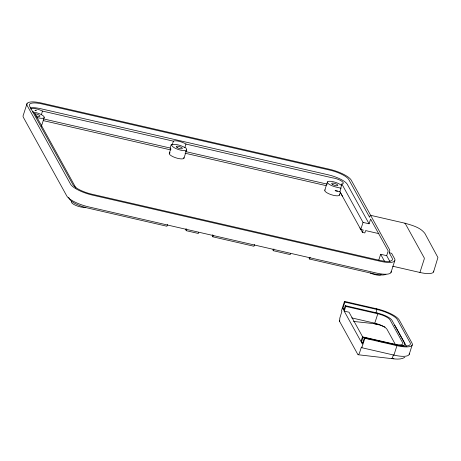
<?xml version="1.0" encoding="UTF-8"?>
<svg xmlns="http://www.w3.org/2000/svg" width="461" height="461" viewBox="0 0 461 461"><rect width="100%" height="100%" fill="white"/><g stroke="black" fill="none" stroke-linecap="round" stroke-linejoin="round"><path stroke-width="0.69" d="M27.038 103.592L23.24 115.377A19.368 5.503 17.9 0 0 23.419 117.428L66.787 195.988A19.368 5.503 17.9 0 0 88.639 206.891L376.372 273.045A19.368 5.503 17.9 0 0 391.159 271.587M36.972 117.532L38.355 117.849A7.745 2.201 17.9 0 0 44.066 117.803A7.745 2.201 17.9 0 0 41.467 114.703L42.418 111.066L173.388 141.175A7.745 2.201 17.9 0 1 185.956 144.068L332.248 177.813A7.745 2.201 17.9 0 1 341.451 180.994A7.745 2.201 17.9 0 1 341.849 184.014L363.043 222.409L360.767 229.474L363.187 230.033L362.427 232.39L364.841 232.943L365.602 230.586L378.913 233.646M41.536 125.888L44.193 117.641M169.296 153.265L170.812 148.551A7.745 2.201 17.9 0 0 170.881 149.37L170.138 148.021L171.279 144.489L172.253 144.714A7.745 2.201 17.9 0 1 184.815 147.601L185.789 147.825L186.532 149.168A7.745 2.201 17.9 0 1 180.764 150.194A7.745 2.201 17.9 0 1 172.022 145.837L171.279 144.489M172.253 144.714L173.388 141.175M184.815 147.601L185.956 144.068M183.945 158.238L186.601 149.992M167.499 224.478L166.928 226.247L87.135 207.899A15.495 4.403 17.9 0 1 69.657 199.181L68.62 197.302M186.158 228.616L185.777 229.797L186.273 230.696L198.363 233.473L198.743 232.292M186.273 230.696L186.653 229.515M212.752 234.73L212.371 235.911L212.867 236.81L253.976 246.26L254.541 244.491M212.867 236.81L213.247 235.629M290.62 253.417L290.246 254.599L273.315 250.703L273.886 248.94M324.786 190.186L327.443 181.939M385.949 274.249A15.495 4.403 17.9 0 1 374.868 274.053L309.585 259.042L310.155 257.278M341.849 184.014L339.953 191.764L360.767 229.474M339.434 195.164L340.304 192.468M363.043 222.409L369.088 223.798L370.609 219.084L388.202 250.957L386.687 255.671L389.989 261.658M344.488 301.39L344.886 302.111L376.989 309.492A18.077 5.14 17.9 0 1 397.382 319.669L410.019 342.563A18.077 5.14 17.9 0 1 396.564 344.955L364.467 337.573L364.858 338.293L396.961 345.675A20.14 5.728 17.9 0 0 411.955 343.007L399.318 320.113A20.14 5.728 17.9 0 0 376.591 308.772L344.488 301.39L341.451 310.818L341.849 311.538L339.797 318.125L339.636 321.432L357.84 354.492A3.878 1.078 -77.1 0 0 359.724 352.29L361.43 347L361.822 347.721L393.925 355.097A20.14 5.728 17.9 0 0 409.293 353.472M399.174 345.623A12.914 3.671 17.9 0 0 404.614 343.215L391.977 320.32A12.914 3.671 17.9 0 0 377.409 313.054L345.306 305.672L343.791 310.386L342.8 308.588L344.886 302.111M345.704 306.392L377.807 313.774A10.845 3.083 17.9 0 1 390.041 319.876L402.683 342.771A10.845 3.083 17.9 0 1 394.61 344.206L362.507 336.83L360.986 341.543L344.188 311.106L345.704 306.392L345.306 305.672M378.775 260.067L380.642 254.282L386.687 255.671M389.193 252.755L389.574 251.573A1.291 0.357 -77.1 0 0 389.706 249.948L370.627 215.379A1.291 0.357 -77.1 0 0 369.999 216.111L369.618 217.287L348.798 179.577A16.786 4.771 17.9 0 0 329.863 170.126L42.13 103.979A16.786 4.771 17.9 0 0 29.637 106.203L73.005 184.763A16.786 4.771 17.9 0 0 91.941 194.214L379.674 260.361A16.786 4.771 17.9 0 0 392.167 258.143L389.193 252.755L391.614 253.308L394.587 258.696A19.368 5.503 17.9 0 1 380.169 261.26L92.436 195.107A19.368 5.503 17.9 0 1 70.585 184.204L27.216 105.644A19.368 5.503 17.9 0 1 41.634 103.08L329.367 169.233A19.368 5.503 17.9 0 1 351.219 180.136L370.65 215.327M364.467 337.573L362.375 344.056L361.384 342.258L362.905 337.544L362.507 336.83M361.822 347.721L364.858 338.293M375.946 312.731L376.989 309.492L376.591 308.772M390.968 272.532L394.766 260.747M395.544 344.77L387.004 329.304A10.845 3.083 17.9 0 0 374.77 323.196L377.807 313.774L377.409 313.054M393.342 354.97L392.962 356.14A3.872 0.991 -81.1 0 1 391.343 358.376M392.703 266.216L419.919 272.474L424.091 259.508A1.291 0.357 -77.1 0 0 424.224 257.883L405.144 223.314A1.291 0.357 -77.1 0 0 404.816 223.395M393.925 355.097L396.961 345.675L396.564 344.955M433.542 271.99L437.921 257.515L424.869 233.399C420.253 227.285 412.036 225.302 405.035 223.233L370.517 215.299M409.189 354.382L412.226 344.961M404.821 357.35C401.22 359.615 396.691 359.171 392.663 358.767M353.483 321.426L373.998 323.651L380.521 325.224L384.987 327.074M358.157 354.74L391.648 358.623M373.998 323.651L377.934 324.481M43.639 118.938L170.138 148.021M185.345 151.519L327.304 184.158M341.088 188.232L336.253 187.12A7.745 2.201 17.9 0 1 327.88 183.253A7.745 2.201 17.9 0 1 330.889 181.323L331.113 181.352A7.745 2.201 17.9 0 1 341.636 185.581M43.219 120.592L170.726 149.906M185.057 153.202L326.048 185.616M339.953 191.764L335.112 190.652A7.745 2.201 17.9 0 0 337.504 191.061M342.8 308.588L344.891 309.072M344.188 311.106L349.023 312.218L362.738 337.06M351.697 317.894L374.77 323.196M362.905 337.544L369.186 338.991M378.954 341.238L381.748 341.878M383.143 342.2L385.235 342.679M361.384 342.258L362.778 342.581M340.264 192.358L342.598 196.472M369.088 223.798L347.283 184.291A16.786 4.771 17.9 0 0 328.341 174.84L40.608 108.692A16.786 4.771 17.9 0 0 30.19 107.891M380.642 254.282L384.532 261.324M359.949 227.901L362.427 232.39M406.567 346.568L395.296 326.146A18.077 5.14 17.9 0 0 394.541 325.114M394.61 344.206L395.002 344.926M309.089 258.148L309.585 259.042M272.82 249.81L273.315 250.703M75.973 188.048L34.275 112.513A7.745 2.201 17.9 0 1 32.345 111.441M339.648 321.461L339.532 320.245L339.636 321.432M339.509 194.784A7.745 2.201 17.9 0 1 331.027 194.634A7.745 2.201 17.9 0 1 325.086 189.886M85.331 207.22A7.745 2.201 17.9 0 1 75.875 205.456A7.745 2.201 17.9 0 1 71.789 201.417M381.126 274.514A7.745 2.201 17.9 0 1 370.281 273.016M32.938 112.046A7.745 2.201 17.9 0 1 34.062 112.196M35.272 112.438A7.745 2.201 17.9 0 1 41.283 114.599M41.461 125.069A7.745 2.201 17.9 0 1 41.236 126.193M34.806 113.832A3.227 0.916 17.9 0 1 38.776 114.962A3.227 0.916 17.9 0 1 39.583 116.408A3.227 0.916 17.9 0 1 35.889 115.78M183.87 157.42A7.745 2.201 17.9 0 1 175.537 157.714A7.745 2.201 17.9 0 1 170.109 152.741M433.72 271.108A18.077 5.14 17.9 0 1 419.919 272.474M30.691 109.113A7.745 2.201 17.9 0 1 42.418 111.066M393.913 358.693A14.222 4.316 13.8 0 1 392.271 358.508M398.05 345.491A12.914 3.671 17.9 0 1 396.863 345.306M35.589 110.415L34.955 110.577A3.227 0.916 17.9 0 1 36.361 110.323L35.589 110.415M332.848 184.613A3.227 0.916 17.9 0 0 337.821 185.466A3.227 0.916 17.9 0 0 333.631 183.201A3.227 0.916 17.9 0 0 332.848 184.613M177.358 147.693A3.227 0.916 17.9 0 0 182.326 148.54A3.227 0.916 17.9 0 0 178.142 146.275A3.227 0.916 17.9 0 0 177.358 147.693"/></g></svg>
